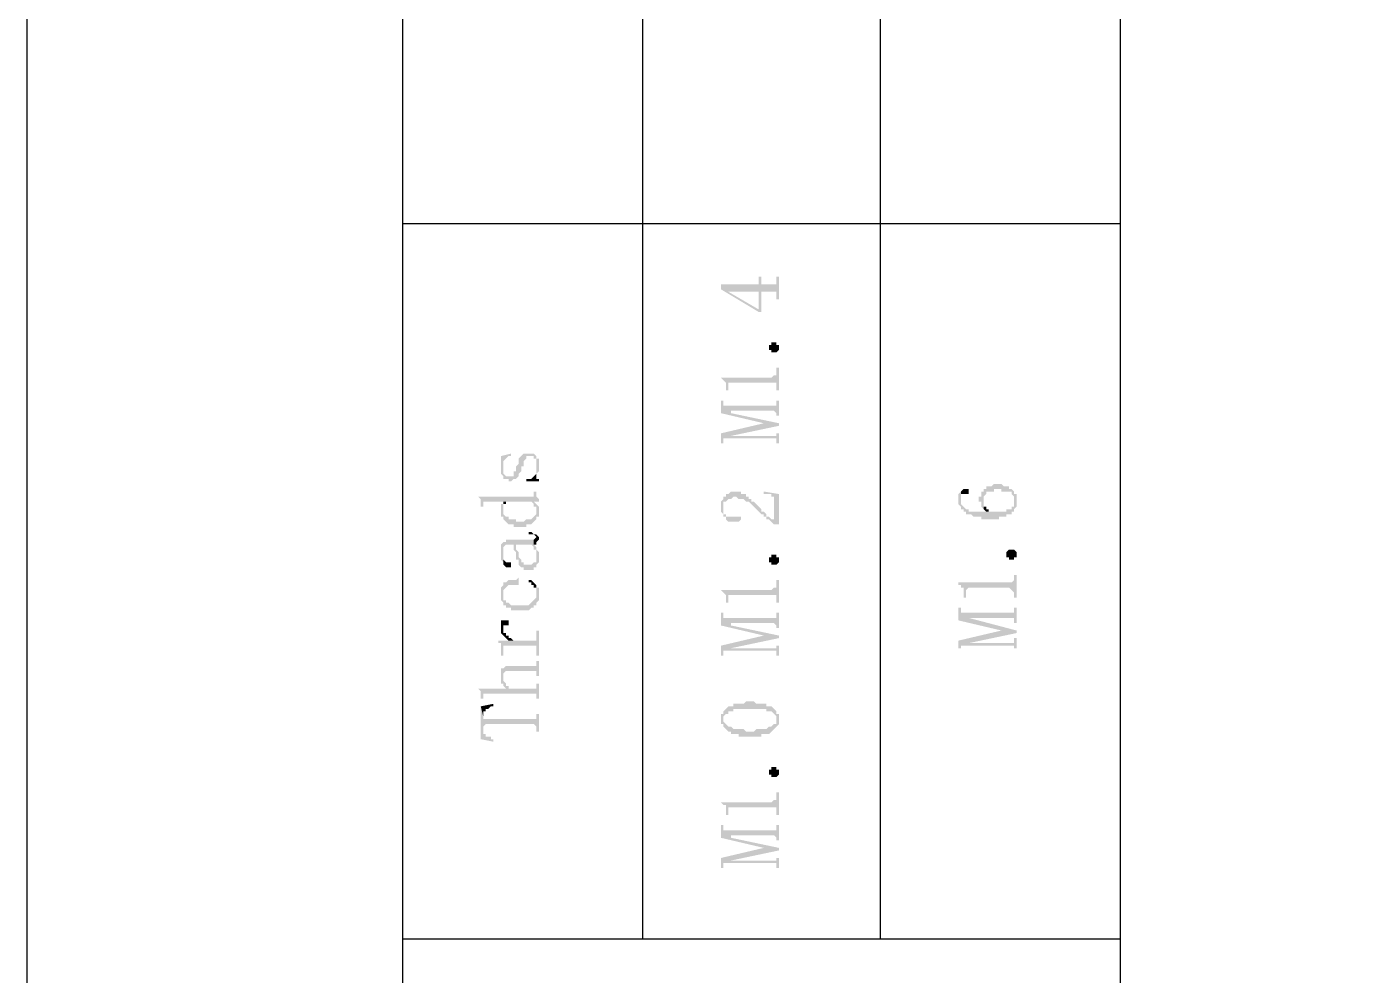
# Model space of a CAD drawing. Header units: millimetres. Extents: x 1448 to 2566, y 1057 to 1416.
# Drawn here: x 1692.69 to 1716.59, y 1265.49 to 1282.43 of the extents above; entities that cross this region are included whole.
import ezdxf

# ---------------------------------------------------------------- set-up
doc = ezdxf.new("R2010")
doc.units = ezdxf.units.MM

msp = doc.modelspace()

# ---------------------------------------------------------------- hatches: boundary and pattern name
at = {"transparency": 33554559}
for points in [[(1705.08478, 1277.83276), (1705.08478, 1277.7425), (1705.76177, 1277.33631), (1705.8069, 1277.33631), (1705.8069, 1277.69736), (1706.07769, 1277.69736), (1706.07769, 1277.56197), (1706.12282, 1277.56197), (1706.12282, 1277.96816), (1706.07769, 1277.96816), (1706.07769, 1277.87789), (1706.07769, 1277.83276), (1705.8069, 1277.83276), (1705.8069, 1277.96816), (1705.76177, 1277.96816), (1705.76177, 1277.38144), (1705.22018, 1277.69736), (1705.22018, 1277.69736)], [(1705.08478, 1277.83276), (1705.22018, 1277.69736), (1705.76177, 1277.69736), (1705.76177, 1277.38144), (1705.76177, 1277.83276)], [(1706.12282, 1276.70446), (1706.12282, 1276.65932), (1706.12282, 1276.65932), (1706.07769, 1276.61419), (1705.98743, 1276.61419), (1705.98743, 1276.65932), (1705.9423, 1276.65932), (1705.9423, 1276.70446), (1705.9423, 1276.74959), (1705.98743, 1276.74959), (1705.98743, 1276.79472), (1706.07769, 1276.79472), (1706.07769, 1276.74959), (1706.12282, 1276.74959), (1706.12282, 1276.70446)], [(1705.08478, 1276.16287), (1705.08478, 1276.16287), (1705.12992, 1276.11774), (1705.12992, 1276.11774), (1705.17505, 1276.07261), (1705.17505, 1276.02747), (1705.17505, 1275.93721), (1705.22018, 1275.93721), (1705.22018, 1276.07261), (1706.07769, 1276.07261), (1706.07769, 1276.02747), (1706.07769, 1275.93721), (1706.12282, 1275.93721), (1706.12282, 1276.3434), (1706.07769, 1276.3434), (1706.07769, 1276.25314), (1706.07769, 1276.208), (1706.03256, 1276.208), (1705.98743, 1276.16287)], [(1705.08478, 1275.75668), (1705.08478, 1275.53102), (1705.85203, 1275.35049), (1705.85203, 1275.35049), (1706.12282, 1275.30536), (1706.12282, 1275.35049), (1705.26531, 1275.53102), (1705.26531, 1275.57615), (1705.17505, 1275.66642), (1705.12992, 1275.66642), (1705.12992, 1275.75668)], [(1705.17505, 1275.66642), (1705.26531, 1275.57615), (1706.03256, 1275.57615), (1706.07769, 1275.53102), (1706.07769, 1275.48589), (1706.12282, 1275.48589), (1706.12282, 1275.75668), (1706.07769, 1275.75668), (1706.07769, 1275.71155), (1706.07769, 1275.66642), (1706.03256, 1275.66642)], [(1705.08478, 1275.16996), (1705.08478, 1274.98943), (1705.12992, 1274.98943), (1705.12992, 1275.03457), (1705.12992, 1275.0797), (1705.17505, 1275.0797), (1705.26531, 1275.12483), (1706.12282, 1275.30536), (1705.85203, 1275.35049)], [(1705.17505, 1275.0797), (1706.07769, 1275.0797), (1706.07769, 1274.98943), (1706.12282, 1274.98943), (1706.12282, 1275.16996), (1706.07769, 1275.16996), (1706.07769, 1275.12483), (1705.26531, 1275.12483)], [(1701.15829, 1274.76377), (1701.15829, 1274.71864), (1701.20342, 1274.40272), (1701.20342, 1274.58325), (1701.20342, 1274.62838), (1701.20342, 1274.67351), (1701.24855, 1274.71864), (1701.24855, 1274.71864), (1701.29368, 1274.76377), (1701.33881, 1274.76377), (1701.33881, 1274.80891)], [(1701.20342, 1274.40272), (1701.20342, 1274.35758), (1701.29368, 1274.35758), (1701.29368, 1274.31245), (1701.33881, 1274.31245), (1701.38395, 1274.35758), (1701.42908, 1274.35758), (1701.47421, 1274.40272), (1701.47421, 1274.44785), (1701.47421, 1274.44785), (1701.51934, 1274.49298), (1701.51934, 1274.53811), (1701.51934, 1274.58325), (1701.56447, 1274.58325), (1701.56447, 1274.67351), (1701.56447, 1274.67351), (1701.60961, 1274.71864), (1701.60961, 1274.76377), (1701.745, 1274.76377), (1701.745, 1274.71864), (1701.79014, 1274.71864), (1701.79014, 1274.67351), (1701.79014, 1274.40272), (1701.79014, 1274.44785), (1701.83527, 1274.49298), (1701.83527, 1274.58325), (1701.83527, 1274.71864), (1701.79014, 1274.71864), (1701.79014, 1274.76377), (1701.79014, 1274.76377), (1701.745, 1274.80891), (1701.56447, 1274.80891), (1701.51934, 1274.76377), (1701.51934, 1274.76377), (1701.47421, 1274.71864), (1701.47421, 1274.67351), (1701.47421, 1274.62838), (1701.42908, 1274.58325), (1701.42908, 1274.53811), (1701.42908, 1274.49298), (1701.38395, 1274.49298), (1701.38395, 1274.40272), (1701.24855, 1274.40272), (1701.20342, 1274.44785), (1701.20342, 1274.49298), (1701.20342, 1274.58325)], [(1701.15829, 1274.58325), (1701.15829, 1274.49298), (1701.15829, 1274.44785), (1701.20342, 1274.40272), (1701.15829, 1274.71864), (1701.15829, 1274.67351)], [(1701.60961, 1274.35758), (1701.60961, 1274.31245), (1701.83527, 1274.31245), (1701.83527, 1274.35758), (1701.79014, 1274.35758), (1701.79014, 1274.58325), (1701.79014, 1274.53811), (1701.79014, 1274.44785), (1701.79014, 1274.44785), (1701.745, 1274.40272), (1701.745, 1274.40272), (1701.69987, 1274.35758), (1701.65474, 1274.35758)], [(1700.7521, 1274.04166), (1700.7521, 1274.04166), (1700.79723, 1273.99653), (1700.79723, 1273.95139), (1700.79723, 1273.86113), (1700.84236, 1273.86113), (1700.84236, 1273.95139), (1701.24855, 1273.95139), (1701.24855, 1273.90626), (1701.24855, 1273.95139), (1701.83527, 1273.95139), (1701.83527, 1273.99653), (1701.83527, 1273.99653), (1701.79014, 1274.04166), (1701.79014, 1274.08679), (1701.79014, 1274.13192), (1701.745, 1274.13192), (1701.745, 1274.08679), (1701.745, 1274.04166), (1701.69987, 1274.04166)], [(1705.08478, 1273.86113), (1705.08478, 1273.816), (1705.08478, 1273.77087), (1705.12992, 1273.72573), (1705.12992, 1273.86113), (1705.12992, 1273.95139), (1705.17505, 1273.95139), (1705.22018, 1273.99653), (1705.26531, 1273.99653), (1705.31045, 1274.04166), (1705.35558, 1274.04166), (1705.40071, 1273.99653), (1705.49097, 1273.99653), (1705.53611, 1273.95139), (1705.58124, 1273.95139), (1705.62637, 1273.90626), (1705.62637, 1273.90626), (1705.6715, 1273.86113), (1705.6715, 1273.86113), (1705.71663, 1273.816), (1705.71663, 1273.816), (1705.76177, 1273.77087), (1705.76177, 1273.77087), (1705.8069, 1273.72573), (1705.85203, 1273.72573), (1705.85203, 1273.6806), (1705.89716, 1273.6806), (1705.89716, 1273.63547), (1705.9423, 1273.63547), (1705.98743, 1273.59034), (1705.98743, 1273.59034), (1706.03256, 1273.54521), (1706.03256, 1273.63547), (1705.98743, 1273.63547), (1705.9423, 1273.6806), (1705.89716, 1273.6806), (1705.89716, 1273.72573), (1705.89716, 1273.72573), (1705.85203, 1273.77087), (1705.8069, 1273.77087), (1705.8069, 1273.816), (1705.8069, 1273.816), (1705.76177, 1273.86113), (1705.76177, 1273.86113), (1705.71663, 1273.90626), (1705.71663, 1273.90626), (1705.6715, 1273.95139), (1705.62637, 1273.95139), (1705.62637, 1273.99653), (1705.58124, 1273.99653), (1705.58124, 1274.04166), (1705.53611, 1274.04166), (1705.53611, 1274.08679), (1705.44584, 1274.08679), (1705.44584, 1274.13192), (1705.26531, 1274.13192), (1705.22018, 1274.08679), (1705.17505, 1274.08679), (1705.17505, 1274.04166), (1705.12992, 1274.04166), (1705.12992, 1273.99653), (1705.12992, 1273.99653), (1705.08478, 1273.95139), (1705.08478, 1273.90626), (1705.08478, 1273.90626)], [(1705.85203, 1274.13192), (1705.85203, 1274.08679), (1705.98743, 1274.08679), (1705.98743, 1274.04166), (1706.03256, 1274.04166), (1706.03256, 1273.54521), (1706.12282, 1273.54521), (1706.12282, 1274.08679)], [(1709.32721, 1273.99653), (1709.32721, 1273.95139), (1709.32721, 1273.90626), (1709.37234, 1273.86113), (1709.37234, 1273.816), (1709.41747, 1273.816), (1709.41747, 1273.77087), (1709.46261, 1273.77087), (1709.46261, 1273.72573), (1709.55287, 1273.72573), (1709.598, 1273.6806), (1709.7334, 1273.6806), (1709.7334, 1273.63547), (1710.04932, 1273.63547), (1710.04932, 1273.6806), (1710.18472, 1273.6806), (1710.18472, 1273.72573), (1710.27498, 1273.72573), (1710.27498, 1273.77087), (1710.32012, 1273.77087), (1710.32012, 1273.816), (1710.32012, 1273.95139), (1710.32012, 1273.86113), (1710.27498, 1273.86113), (1710.27498, 1273.816), (1710.18472, 1273.816), (1710.18472, 1273.77087), (1709.50774, 1273.77087), (1709.50774, 1273.816), (1709.46261, 1273.816), (1709.41747, 1273.86113), (1709.41747, 1273.86113), (1709.37234, 1273.90626), (1709.37234, 1273.95139), (1709.37234, 1274.13192), (1709.32721, 1274.08679), (1709.32721, 1274.04166)], [(1709.37234, 1274.13192), (1709.37234, 1273.99653), (1709.37234, 1274.08679), (1709.50774, 1274.08679), (1709.50774, 1274.17706), (1709.41747, 1274.17706)], [(1709.68827, 1273.99653), (1709.68827, 1273.95139), (1709.7334, 1273.95139), (1709.7334, 1273.86113), (1709.7334, 1273.86113), (1709.77853, 1273.816), (1709.77853, 1273.99653), (1709.77853, 1274.04166), (1709.77853, 1274.04166), (1709.82366, 1274.08679), (1709.82366, 1274.13192), (1709.95906, 1274.13192), (1709.95906, 1274.17706), (1710.09446, 1274.17706), (1710.09446, 1274.13192), (1710.27498, 1274.13192), (1710.27498, 1274.08679), (1710.27498, 1274.08679), (1710.32012, 1274.04166), (1710.32012, 1273.816), (1710.36525, 1273.86113), (1710.36525, 1273.95139), (1710.36525, 1273.99653), (1710.36525, 1274.08679), (1710.32012, 1274.08679), (1710.32012, 1274.13192), (1710.32012, 1274.13192), (1710.27498, 1274.17706), (1710.22985, 1274.17706), (1710.22985, 1274.22219), (1710.13959, 1274.22219), (1710.09446, 1274.26732), (1709.95906, 1274.26732), (1709.91393, 1274.22219), (1709.82366, 1274.22219), (1709.82366, 1274.17706), (1709.77853, 1274.17706), (1709.77853, 1274.13192), (1709.7334, 1274.13192), (1709.7334, 1274.08679), (1709.7334, 1274.04166), (1709.68827, 1274.04166)], [(1701.15829, 1273.77087), (1701.15829, 1273.72573), (1701.15829, 1273.6806), (1701.20342, 1273.6806), (1701.20342, 1273.63547), (1701.20342, 1273.63547), (1701.24855, 1273.59034), (1701.24855, 1273.59034), (1701.29368, 1273.54521), (1701.38395, 1273.54521), (1701.38395, 1273.50007), (1701.60961, 1273.50007), (1701.60961, 1273.54521), (1701.69987, 1273.54521), (1701.745, 1273.59034), (1701.745, 1273.59034), (1701.79014, 1273.63547), (1701.79014, 1273.77087), (1701.79014, 1273.72573), (1701.79014, 1273.72573), (1701.745, 1273.6806), (1701.745, 1273.6806), (1701.69987, 1273.63547), (1701.60961, 1273.63547), (1701.56447, 1273.59034), (1701.42908, 1273.59034), (1701.42908, 1273.63547), (1701.29368, 1273.63547), (1701.29368, 1273.6806), (1701.24855, 1273.6806), (1701.20342, 1273.72573), (1701.20342, 1273.90626), (1701.15829, 1273.90626), (1701.15829, 1273.86113), (1701.15829, 1273.816)], [(1701.20342, 1273.90626), (1701.20342, 1273.816), (1701.20342, 1273.90626), (1701.24855, 1273.90626), (1701.24855, 1273.95139), (1701.20342, 1273.95139)], [(1701.69987, 1273.95139), (1701.745, 1273.90626), (1701.745, 1273.86113), (1701.79014, 1273.86113), (1701.79014, 1273.63547), (1701.79014, 1273.6806), (1701.83527, 1273.6806), (1701.83527, 1273.72573), (1701.83527, 1273.77087), (1701.83527, 1273.816), (1701.83527, 1273.86113), (1701.79014, 1273.90626), (1701.79014, 1273.90626), (1701.745, 1273.95139)], [(1705.12992, 1273.72573), (1705.12992, 1273.6806), (1705.17505, 1273.6806), (1705.17505, 1273.63547), (1705.17505, 1273.63547), (1705.22018, 1273.59034), (1705.40071, 1273.59034), (1705.44584, 1273.63547), (1705.44584, 1273.6806), (1705.17505, 1273.6806), (1705.17505, 1273.72573), (1705.12992, 1273.72573), (1705.12992, 1273.816), (1705.12992, 1273.816)], [(1709.77853, 1273.816), (1709.77853, 1273.816), (1709.82366, 1273.77087), (1709.86879, 1273.77087), (1709.86879, 1273.816), (1709.82366, 1273.816), (1709.82366, 1273.86113), (1709.77853, 1273.86113), (1709.77853, 1273.90626), (1709.77853, 1273.99653)], [(1701.65474, 1273.40981), (1701.65474, 1273.36468), (1701.745, 1273.36468), (1701.79014, 1273.31954), (1701.79014, 1273.18415), (1701.79014, 1273.22928), (1701.79014, 1273.22928), (1701.83527, 1273.27441), (1701.83527, 1273.31954), (1701.79014, 1273.36468), (1701.745, 1273.36468), (1701.69987, 1273.40981)], [(1701.15829, 1273.04875), (1701.15829, 1273.00362), (1701.15829, 1272.91335), (1701.15829, 1272.91335), (1701.20342, 1272.86822), (1701.20342, 1273.04875), (1701.20342, 1273.13902), (1701.20342, 1273.13902), (1701.24855, 1273.18415), (1701.38395, 1273.18415), (1701.38395, 1273.09388), (1701.42908, 1273.04875), (1701.42908, 1273.00362), (1701.42908, 1273.18415), (1701.69987, 1273.18415), (1701.745, 1273.13902), (1701.745, 1273.09388), (1701.79014, 1273.09388), (1701.79014, 1273.00362), (1701.79014, 1272.95849), (1701.79014, 1273.13902), (1701.79014, 1273.13902), (1701.745, 1273.18415), (1701.745, 1273.27441), (1701.24855, 1273.27441), (1701.24855, 1273.22928), (1701.20342, 1273.22928), (1701.15829, 1273.18415)], [(1701.42908, 1273.00362), (1701.42908, 1272.91335), (1701.47421, 1272.91335), (1701.47421, 1272.86822), (1701.47421, 1272.82309), (1701.47421, 1272.82309), (1701.51934, 1272.77796), (1701.56447, 1272.77796), (1701.56447, 1272.73283), (1701.745, 1272.73283), (1701.745, 1272.77796), (1701.79014, 1272.77796), (1701.79014, 1272.82309), (1701.79014, 1272.82309), (1701.83527, 1272.86822), (1701.83527, 1272.95849), (1701.83527, 1273.00362), (1701.83527, 1273.04875), (1701.79014, 1273.09388), (1701.79014, 1272.91335), (1701.79014, 1272.86822), (1701.745, 1272.86822), (1701.69987, 1272.82309), (1701.56447, 1272.82309), (1701.56447, 1272.86822), (1701.51934, 1272.86822), (1701.51934, 1272.91335), (1701.51934, 1272.91335), (1701.47421, 1272.95849), (1701.47421, 1273.00362), (1701.47421, 1273.04875), (1701.42908, 1273.09388), (1701.42908, 1273.18415)], [(1701.745, 1273.27441), (1701.745, 1273.18415), (1701.79014, 1273.18415), (1701.79014, 1273.31954), (1701.79014, 1273.31954)], [(1710.36525, 1273.00362), (1710.36525, 1272.95849), (1710.32012, 1272.95849), (1710.32012, 1272.91335), (1710.22985, 1272.91335), (1710.22985, 1272.95849), (1710.18472, 1272.95849), (1710.18472, 1273.00362), (1710.18472, 1273.04875), (1710.18472, 1273.04875), (1710.22985, 1273.09388), (1710.32012, 1273.09388), (1710.36525, 1273.04875), (1710.36525, 1273.00362)], [(1701.20342, 1272.86822), (1701.20342, 1272.82309), (1701.20342, 1272.82309), (1701.24855, 1272.77796), (1701.33881, 1272.77796), (1701.33881, 1272.82309), (1701.33881, 1272.86822), (1701.24855, 1272.86822), (1701.20342, 1272.91335), (1701.20342, 1273.04875)], [(1706.12282, 1272.91335), (1706.12282, 1272.86822), (1706.12282, 1272.86822), (1706.07769, 1272.82309), (1705.98743, 1272.82309), (1705.98743, 1272.86822), (1705.9423, 1272.86822), (1705.9423, 1272.91335), (1705.9423, 1272.95849), (1705.98743, 1272.95849), (1705.98743, 1273.00362), (1706.07769, 1273.00362), (1706.07769, 1272.95849), (1706.12282, 1272.95849), (1706.12282, 1272.91335)], [(1709.32721, 1272.50717), (1709.32721, 1272.46203), (1709.37234, 1272.46203), (1709.37234, 1272.4169), (1709.41747, 1272.4169), (1709.41747, 1272.37177), (1709.41747, 1272.23637), (1709.46261, 1272.23637), (1709.46261, 1272.37177), (1709.46261, 1272.37177), (1709.50774, 1272.4169), (1710.22985, 1272.4169), (1710.27498, 1272.37177), (1710.27498, 1272.37177), (1710.32012, 1272.32664), (1710.32012, 1272.23637), (1710.36525, 1272.23637), (1710.36525, 1272.64256), (1710.32012, 1272.64256), (1710.32012, 1272.5523), (1710.32012, 1272.5523), (1710.27498, 1272.50717), (1710.22985, 1272.50717)], [(1701.15829, 1272.4169), (1701.20342, 1272.32664), (1701.20342, 1272.37177), (1701.20342, 1272.37177), (1701.24855, 1272.4169), (1701.24855, 1272.4169), (1701.29368, 1272.46203), (1701.47421, 1272.46203), (1701.47421, 1272.01071), (1701.65474, 1272.01071), (1701.69987, 1272.05584), (1701.745, 1272.05584), (1701.745, 1272.10098), (1701.79014, 1272.10098), (1701.79014, 1272.14611), (1701.79014, 1272.14611), (1701.83527, 1272.19124), (1701.83527, 1272.23637), (1701.83527, 1272.32664), (1701.83527, 1272.37177), (1701.83527, 1272.4169), (1701.79014, 1272.4169), (1701.79014, 1272.46203), (1701.79014, 1272.32664), (1701.79014, 1272.23637), (1701.79014, 1272.23637), (1701.745, 1272.19124), (1701.745, 1272.19124), (1701.69987, 1272.14611), (1701.69987, 1272.14611), (1701.65474, 1272.10098), (1701.47421, 1272.10098), (1701.47421, 1272.59743), (1701.47421, 1272.59743), (1701.42908, 1272.5523), (1701.29368, 1272.5523), (1701.24855, 1272.50717), (1701.20342, 1272.50717), (1701.20342, 1272.46203), (1701.20342, 1272.46203)], [(1701.15829, 1272.2815), (1701.15829, 1272.19124), (1701.15829, 1272.19124), (1701.20342, 1272.14611), (1701.20342, 1272.10098), (1701.24855, 1272.10098), (1701.24855, 1272.05584), (1701.33881, 1272.05584), (1701.33881, 1272.01071), (1701.47421, 1272.01071), (1701.47421, 1272.10098), (1701.33881, 1272.10098), (1701.29368, 1272.14611), (1701.24855, 1272.14611), (1701.24855, 1272.19124), (1701.20342, 1272.19124), (1701.20342, 1272.23637), (1701.20342, 1272.32664), (1701.15829, 1272.4169), (1701.15829, 1272.37177), (1701.15829, 1272.32664)], [(1701.65474, 1272.50717), (1701.69987, 1272.50717), (1701.69987, 1272.46203), (1701.745, 1272.46203), (1701.745, 1272.4169), (1701.79014, 1272.4169), (1701.79014, 1272.37177), (1701.79014, 1272.32664), (1701.79014, 1272.46203), (1701.79014, 1272.46203), (1701.745, 1272.50717), (1701.745, 1272.50717), (1701.69987, 1272.5523), (1701.65474, 1272.5523)], [(1705.08478, 1272.37177), (1705.08478, 1272.37177), (1705.12992, 1272.32664), (1705.12992, 1272.32664), (1705.17505, 1272.2815), (1705.17505, 1272.23637), (1705.17505, 1272.14611), (1705.22018, 1272.14611), (1705.22018, 1272.2815), (1706.07769, 1272.2815), (1706.07769, 1272.23637), (1706.07769, 1272.14611), (1706.12282, 1272.14611), (1706.12282, 1272.5523), (1706.07769, 1272.5523), (1706.07769, 1272.46203), (1706.07769, 1272.4169), (1706.03256, 1272.4169), (1705.98743, 1272.37177)], [(1705.08478, 1271.96558), (1705.08478, 1271.73992), (1705.85203, 1271.55939), (1705.85203, 1271.55939), (1706.12282, 1271.51426), (1706.12282, 1271.55939), (1705.26531, 1271.73992), (1705.26531, 1271.78505), (1705.17505, 1271.87531), (1705.12992, 1271.87531), (1705.12992, 1271.96558)], [(1705.17505, 1271.87531), (1705.26531, 1271.78505), (1706.03256, 1271.78505), (1706.07769, 1271.73992), (1706.07769, 1271.69479), (1706.12282, 1271.69479), (1706.12282, 1271.96558), (1706.07769, 1271.96558), (1706.07769, 1271.92045), (1706.07769, 1271.87531), (1706.03256, 1271.87531)], [(1709.32721, 1272.05584), (1709.32721, 1271.83018), (1710.09446, 1271.64965), (1710.09446, 1271.64965), (1710.36525, 1271.60452), (1710.36525, 1271.64965), (1709.50774, 1271.87531), (1709.50774, 1271.87531), (1709.41747, 1271.96558), (1709.37234, 1271.96558), (1709.37234, 1272.01071), (1709.37234, 1272.05584)], [(1709.41747, 1271.96558), (1709.50774, 1271.87531), (1710.32012, 1271.87531), (1710.32012, 1271.83018), (1710.32012, 1271.78505), (1710.36525, 1271.78505), (1710.36525, 1272.05584), (1710.32012, 1272.05584), (1710.32012, 1272.01071), (1710.32012, 1271.96558), (1710.27498, 1271.96558)], [(1701.15829, 1271.73992), (1701.15829, 1271.64965), (1701.15829, 1271.60452), (1701.20342, 1271.55939), (1701.20342, 1271.69479), (1701.20342, 1271.73992), (1701.29368, 1271.73992), (1701.29368, 1271.78505), (1701.29368, 1271.83018), (1701.15829, 1271.83018), (1701.15829, 1271.78505)], [(1701.20342, 1271.55939), (1701.20342, 1271.55939), (1701.24855, 1271.51426), (1701.24855, 1271.51426), (1701.29368, 1271.46913), (1701.38395, 1271.46913), (1701.33881, 1271.51426), (1701.29368, 1271.51426), (1701.29368, 1271.55939), (1701.24855, 1271.55939), (1701.24855, 1271.60452), (1701.20342, 1271.60452), (1701.20342, 1271.64965), (1701.20342, 1271.69479)], [(1701.11315, 1271.46913), (1701.11315, 1271.42399), (1701.15829, 1271.42399), (1701.15829, 1271.33373), (1701.15829, 1271.2886), (1701.15829, 1271.19833), (1701.20342, 1271.19833), (1701.20342, 1271.33373), (1701.20342, 1271.37886), (1701.79014, 1271.37886), (1701.79014, 1271.33373), (1701.79014, 1271.19833), (1701.83527, 1271.19833), (1701.83527, 1271.64965), (1701.79014, 1271.64965), (1701.79014, 1271.51426), (1701.79014, 1271.46913), (1701.33881, 1271.46913)], [(1705.08478, 1271.37886), (1705.08478, 1271.19833), (1705.12992, 1271.19833), (1705.12992, 1271.24346), (1705.12992, 1271.2886), (1705.17505, 1271.2886), (1705.26531, 1271.33373), (1706.12282, 1271.51426), (1705.85203, 1271.55939)], [(1709.32721, 1271.46913), (1709.32721, 1271.33373), (1709.37234, 1271.33373), (1709.37234, 1271.37886), (1709.41747, 1271.37886), (1709.50774, 1271.42399), (1710.36525, 1271.60452), (1710.09446, 1271.64965)], [(1709.41747, 1271.37886), (1710.32012, 1271.37886), (1710.32012, 1271.33373), (1710.36525, 1271.33373), (1710.36525, 1271.51426), (1710.32012, 1271.51426), (1710.32012, 1271.46913), (1710.32012, 1271.42399), (1709.50774, 1271.42399)], [(1705.17505, 1271.2886), (1706.07769, 1271.2886), (1706.07769, 1271.19833), (1706.12282, 1271.19833), (1706.12282, 1271.37886), (1706.07769, 1271.37886), (1706.07769, 1271.33373), (1705.26531, 1271.33373)], [(1701.15829, 1270.83727), (1701.15829, 1270.79214), (1701.15829, 1270.70188), (1701.20342, 1270.70188), (1701.20342, 1270.65675), (1701.20342, 1270.65675), (1701.24855, 1270.61161), (1701.24855, 1270.61161), (1701.29368, 1270.65675), (1701.24855, 1270.65675), (1701.24855, 1270.70188), (1701.24855, 1270.70188), (1701.20342, 1270.74701), (1701.20342, 1270.97267), (1701.15829, 1270.97267), (1701.15829, 1270.88241), (1701.15829, 1270.88241)], [(1701.20342, 1270.97267), (1701.20342, 1270.83727), (1701.20342, 1270.88241), (1701.24855, 1270.92754), (1701.79014, 1270.92754), (1701.79014, 1270.83727), (1701.83527, 1270.83727), (1701.83527, 1271.10807), (1701.79014, 1271.10807), (1701.79014, 1271.06294), (1701.79014, 1271.0178), (1701.24855, 1271.0178)], [(1700.7521, 1270.61161), (1700.7521, 1270.61161), (1700.79723, 1270.56648), (1700.79723, 1270.52135), (1700.79723, 1270.43109), (1700.84236, 1270.43109), (1700.84236, 1270.47622), (1700.84236, 1270.52135), (1701.79014, 1270.52135), (1701.79014, 1270.43109), (1701.83527, 1270.43109), (1701.83527, 1270.70188), (1701.79014, 1270.70188), (1701.79014, 1270.65675), (1701.79014, 1270.61161), (1701.29368, 1270.61161), (1701.29368, 1270.65675), (1701.24855, 1270.61161)], [(1700.79723, 1270.29569), (1700.84236, 1270.11516), (1700.84236, 1270.20542), (1700.88749, 1270.20542), (1700.88749, 1270.25056), (1700.93262, 1270.25056), (1700.97776, 1270.29569), (1701.02289, 1270.29569), (1701.02289, 1270.34082)], [(1700.79723, 1270.29569), (1700.79723, 1269.70897), (1701.02289, 1269.66384), (1701.02289, 1269.70897), (1700.97776, 1269.70897), (1700.97776, 1269.7541), (1700.88749, 1269.7541), (1700.88749, 1269.79923), (1700.84236, 1269.79923), (1700.84236, 1269.8895), (1700.84236, 1270.11516)], [(1705.08478, 1270.07003), (1705.08478, 1269.97976), (1705.12992, 1269.97976), (1705.12992, 1269.93463), (1705.12992, 1270.07003), (1705.12992, 1270.11516), (1705.12992, 1270.11516), (1705.17505, 1270.16029), (1705.22018, 1270.16029), (1705.22018, 1270.20542), (1705.31045, 1270.20542), (1705.31045, 1270.25056), (1705.89716, 1270.25056), (1705.89716, 1270.20542), (1705.98743, 1270.20542), (1706.03256, 1270.16029), (1706.03256, 1270.16029), (1706.07769, 1270.11516), (1706.07769, 1270.07003), (1706.07769, 1270.20542), (1706.07769, 1270.20542), (1706.03256, 1270.25056), (1706.03256, 1270.25056), (1705.98743, 1270.29569), (1705.89716, 1270.29569), (1705.89716, 1270.34082), (1705.71663, 1270.34082), (1705.6715, 1270.38595), (1705.53611, 1270.38595), (1705.49097, 1270.34082), (1705.31045, 1270.34082), (1705.31045, 1270.29569), (1705.22018, 1270.29569), (1705.17505, 1270.25056), (1705.17505, 1270.25056), (1705.12992, 1270.20542), (1705.12992, 1270.16029), (1705.08478, 1270.16029)], [(1700.84236, 1270.11516), (1700.84236, 1269.8895), (1700.84236, 1269.93463), (1700.84236, 1269.93463), (1700.88749, 1269.97976), (1701.745, 1269.97976), (1701.79014, 1269.93463), (1701.79014, 1269.84437), (1701.83527, 1269.84437), (1701.83527, 1270.16029), (1701.79014, 1270.16029), (1701.79014, 1270.11516), (1701.79014, 1270.07003), (1700.84236, 1270.07003)], [(1705.12992, 1269.93463), (1705.17505, 1269.8895), (1705.17505, 1269.8895), (1705.22018, 1269.84437), (1705.26531, 1269.84437), (1705.26531, 1269.79923), (1705.40071, 1269.79923), (1705.40071, 1269.7541), (1705.8069, 1269.7541), (1705.8069, 1269.79923), (1705.9423, 1269.79923), (1705.98743, 1269.84437), (1705.98743, 1269.84437), (1706.03256, 1269.8895), (1706.03256, 1269.8895), (1706.07769, 1269.93463), (1706.07769, 1269.93463), (1706.12282, 1269.97976), (1706.12282, 1270.0249), (1706.12282, 1270.07003), (1706.12282, 1270.11516), (1706.12282, 1270.16029), (1706.07769, 1270.16029), (1706.07769, 1270.20542), (1706.07769, 1270.0249), (1706.07769, 1269.97976), (1706.03256, 1269.97976), (1705.98743, 1269.93463), (1705.9423, 1269.93463), (1705.89716, 1269.8895), (1705.71663, 1269.8895), (1705.6715, 1269.84437), (1705.53611, 1269.84437), (1705.49097, 1269.8895), (1705.31045, 1269.8895), (1705.26531, 1269.93463), (1705.22018, 1269.93463), (1705.17505, 1269.97976), (1705.17505, 1269.97976), (1705.12992, 1270.0249), (1705.12992, 1270.07003)], [(1706.12282, 1269.12225), (1706.12282, 1269.07712), (1706.12282, 1269.07712), (1706.07769, 1269.03199), (1705.98743, 1269.03199), (1705.98743, 1269.07712), (1705.9423, 1269.07712), (1705.9423, 1269.12225), (1705.9423, 1269.16738), (1705.98743, 1269.16738), (1705.98743, 1269.21252), (1706.07769, 1269.21252), (1706.07769, 1269.16738), (1706.12282, 1269.16738), (1706.12282, 1269.12225)], [(1705.08478, 1268.58067), (1705.08478, 1268.58067), (1705.12992, 1268.53553), (1705.17505, 1268.53553), (1705.17505, 1268.4904), (1705.17505, 1268.44527), (1705.17505, 1268.35501), (1705.22018, 1268.35501), (1705.22018, 1268.4904), (1706.07769, 1268.4904), (1706.07769, 1268.44527), (1706.07769, 1268.35501), (1706.12282, 1268.35501), (1706.12282, 1268.76119), (1706.07769, 1268.76119), (1706.07769, 1268.67093), (1706.07769, 1268.6258), (1706.03256, 1268.6258), (1705.98743, 1268.58067)], [(1705.08478, 1268.17448), (1705.08478, 1267.94882), (1705.85203, 1267.76829), (1705.85203, 1267.76829), (1706.12282, 1267.72315), (1706.12282, 1267.76829), (1705.26531, 1267.94882), (1705.26531, 1267.99395), (1705.17505, 1268.08421), (1705.12992, 1268.08421), (1705.12992, 1268.17448)], [(1705.17505, 1268.08421), (1705.26531, 1267.99395), (1706.03256, 1267.99395), (1706.07769, 1267.94882), (1706.07769, 1267.90368), (1706.12282, 1267.90368), (1706.12282, 1268.17448), (1706.07769, 1268.17448), (1706.07769, 1268.12934), (1706.07769, 1268.08421), (1706.03256, 1268.08421)], [(1705.08478, 1267.58776), (1705.08478, 1267.40723), (1705.12992, 1267.40723), (1705.12992, 1267.45236), (1705.12992, 1267.49749), (1705.17505, 1267.49749), (1705.26531, 1267.54263), (1706.12282, 1267.72315), (1705.85203, 1267.76829)], [(1705.17505, 1267.49749), (1706.07769, 1267.49749), (1706.07769, 1267.40723), (1706.12282, 1267.40723), (1706.12282, 1267.58776), (1706.07769, 1267.58776), (1706.07769, 1267.54263), (1705.26531, 1267.54263)]]:
    msp.add_hatch(color=256, dxfattribs=at).paths.add_polyline_path(points)

# ---------------------------------------------------------------- linework, layer by layer
msp.add_line((1699.39805, 1409.56132), (1699.39805, 1122.82038))
msp.add_lwpolyline([(2112.69159, 1118.56132), (2112.69159, 1415.56132), (1692.69159, 1415.56132), (1692.69159, 1118.56132)], close=True)
for points in [[(1712.21567, 1409.56132), (1712.21567, 1122.82038)], [(1703.68569, 1303.82889), (1703.68569, 1266.14353)], [(1707.92811, 1303.82889), (1707.92811, 1266.14353)], [(1699.39813, 1278.91593), (1712.21567, 1278.91593)], [(1699.39813, 1266.14353), (1712.21567, 1266.14353)]]:
    msp.add_lwpolyline(points)

doc.saveas('drawing.dxf')
